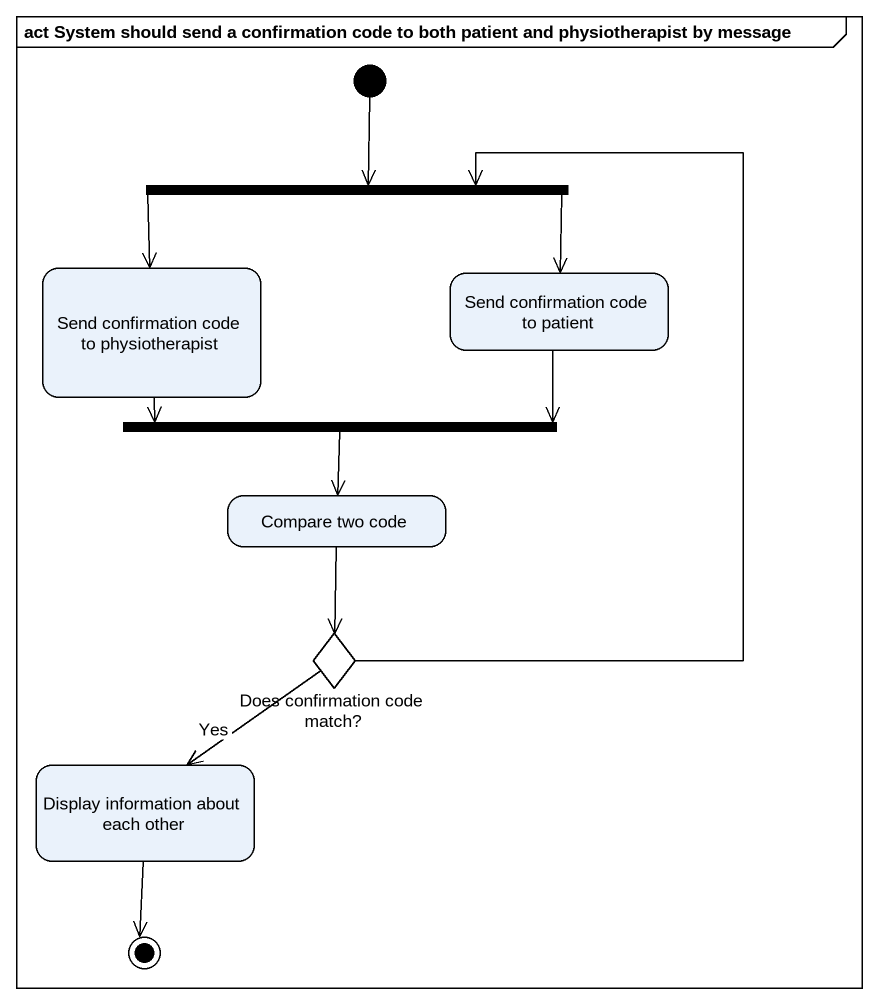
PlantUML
@startuml
mainframe act System should send a confirmation code to both patient and physiotherapist by message
hide empty description
state fork1 <<fork>>
state "Send confirmation code to physiotherapist" as Send_confirmation_code_to
state "Send confirmation code to patient" as Send_confirmation_code_to_2
state fork2 <<join>>
state "Compare two code" as Compare_two_code
state "Does confirmation code match?" as Does_confirmation_code_match <<choice>>
state "Display information about each other" as Display_information_about
[*] --> fork1
fork1 --> Send_confirmation_code_to
fork1 --> Send_confirmation_code_to_2
Send_confirmation_code_to -right-> fork2
Send_confirmation_code_to_2 -left-> fork2
fork2 --> Compare_two_code
Compare_two_code --> Does_confirmation_code_match
Does_confirmation_code_match -up-> fork1
Does_confirmation_code_match --> Display_information_about : Yes
Display_information_about --> [*]
@enduml
